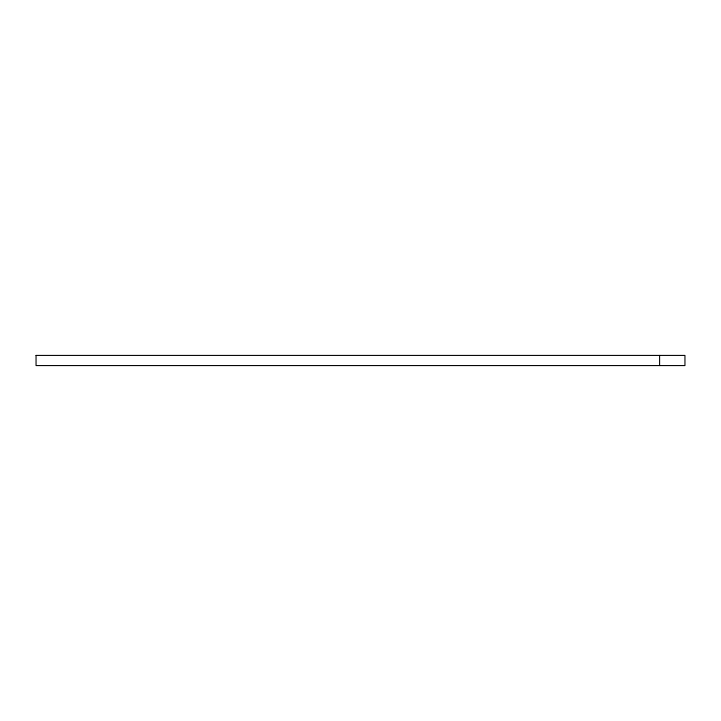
<?xml version="1.0" encoding="UTF-8"?>
<svg xmlns="http://www.w3.org/2000/svg" width="721" height="721" viewBox="0 0 721 721"><rect width="100%" height="100%" fill="white"/><g stroke="black" fill="none" stroke-linecap="round" stroke-linejoin="round"><path stroke-width="1.08" d="M659.598 365.565L659.598 355.426M36.05 355.426L36.05 365.565L684.95 365.565L684.95 355.426L36.05 355.426"/></g></svg>
